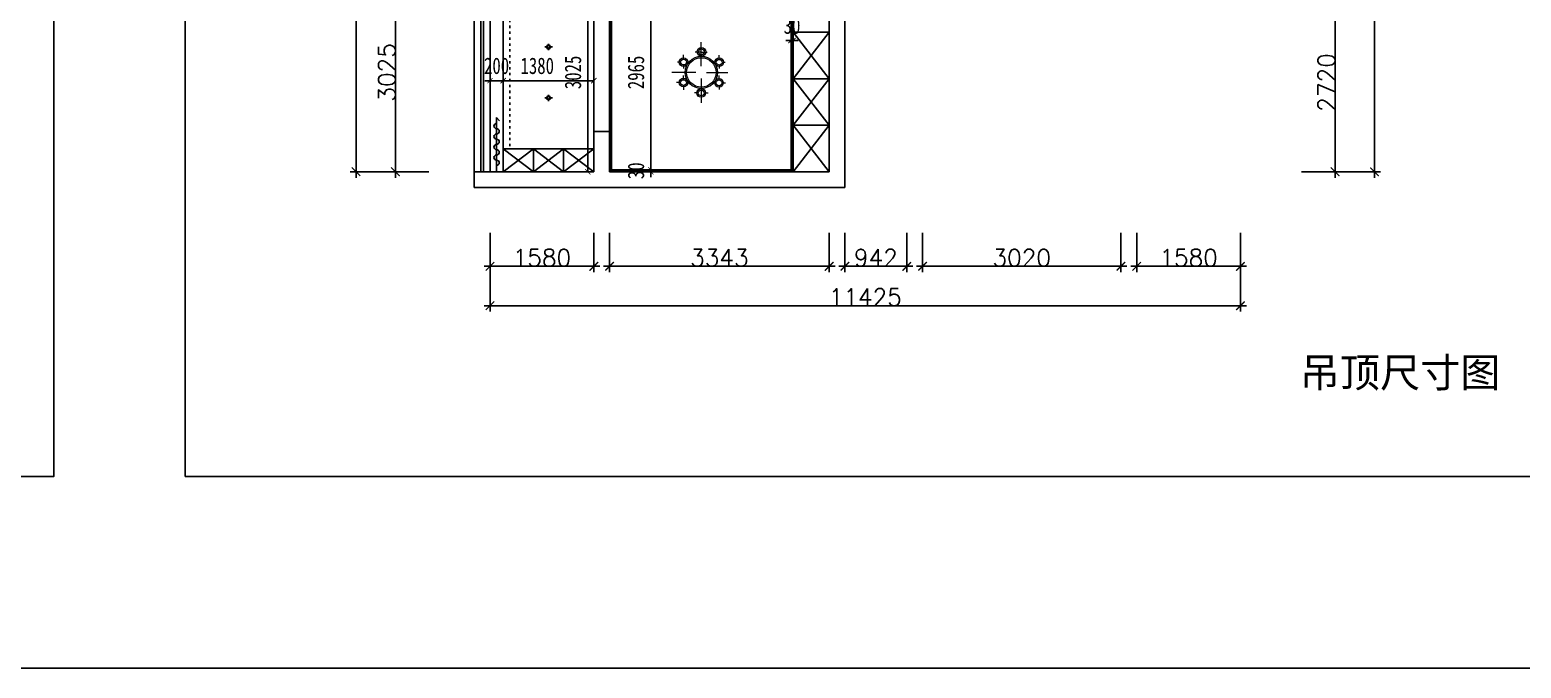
# Model space of a CAD drawing. Header units: millimetres. Extents: x -2231407 to 1513712, y -2704583 to 257.
# Drawn here: x 697244 to 719949, y -1362077 to -1352357 of the extents above; entities that cross this region are included whole.
import ezdxf

# ---------------------------------------------------------------- set-up
doc = ezdxf.new("R2010")
doc.units = ezdxf.units.MM
doc.linetypes.add('ACAD_ISO03W100', pattern=[30, 12, -18])
doc.layers.add('IBS-Refe', color=50, linetype='Continuous')
doc.layers.add('填充总', color=251, linetype='Continuous', lineweight=5)
doc.layers.add('家具外线总', color=9, linetype='Continuous', lineweight=18)
doc.styles.get("Standard").update_dxf_attribs({"font": 'txt', "bigfont": 'gbcbig.shx'})
doc.styles.add('文字', font='')
doc.styles.add('说明文字', font='', dxfattribs={"width": 0.75})
doc.styles.get('文字').set_extended_font_data('SimSun')
doc.styles.get('说明文字').set_extended_font_data('SimSun')
doc.dimstyles.new('1--100', dxfattribs={"dimscale": 100, "dimtxt": 2.5, "dimasz": 0.8, "dimexe": 1, "dimexo": 0.1, "dimgap": 1, "dimtad": 3, "dimdec": 4, "dimrnd": 5, "dimzin": 0, "dimdsep": 46, "dimtxsty": '说明文字', "dimblk": 'ARCHTICK', "dimcen": 0.13, "dimazin": 0, "dimtfac": 1, "dimtdec": 4, "dimtix": 1, "dimtmove": 2, "dimatfit": 3, "dimldrblk": '0定义箭头', "dimfxl": 5, "dimfxlon": 1, "dimtvp": 1, "dimtolj": 1, "dimtzin": 0, "dimarcsym": 0})
doc.dimstyles.new('ISO-25$0', dxfattribs={"dimscale": 0, "dimtxt": 60, "dimasz": 30, "dimexe": 15, "dimexo": 15, "dimtad": 1, "dimdec": 4, "dimlunit": 6, "dimtxsty": 'Standard', "dimblk": 'ARCHTICK', "dimblk1": 'ARCHTICK', "dimblk2": 'ARCHTICK', "dimsah": 1, "dimcen": 3, "dimdle": 3, "dimse2": 1, "dimsd2": 1, "dimadec": 0, "dimazin": 0, "dimtfac": 1, "dimtdec": 4, "dimtmove": 0, "dimatfit": 3, "dimldrblk": 'DOT', "dimfxl": 1, "dimtolj": 1, "dimtzin": 0, "dimarcsym": 0})

# ---------------------------------------------------------------- blocks, each defined once
blk = doc.blocks.new('_ArchTick')
at = {"color": 0, "linetype": 'ByBlock', "const_width": 0.15}
blk.add_lwpolyline([(-0.5, -0.5), (0.5, 0.5)], dxfattribs=at)
blk = doc.blocks.new('*D389')
at = {"color": 250, "lineweight": -2}
for p, q in [((704250, -1355448), (704250, -1356048)), ((705830, -1355448), (705830, -1356048)), ((704160, -1355958), (705920, -1355958))]:
    blk.add_line(p, q, dxfattribs=at)
at = {"layer": 'Defpoints', "color": 0}
for p in [(704250, -1355358), (705830, -1355358), (705830, -1355958)]:
    blk.add_point(p, dxfattribs=at)
at = {"color": 250, "lineweight": -2, "xscale": 130, "yscale": 130, "zscale": 130, "rotation": 180}
blk.add_blockref('_ArchTick', (704250, -1355958), dxfattribs=at)
at = {"color": 250, "lineweight": -2, "xscale": 130, "yscale": 130, "zscale": 130}
blk.add_blockref('_ArchTick', (705830, -1355958), dxfattribs=at)
at = {"color": 0, "insert": (705040, -1355827), "char_height": 260, "attachment_point": 5}
blk.add_mtext('1580', dxfattribs=at)
blk = doc.blocks.new('*D390')
at = {"color": 250, "lineweight": -2}
for p, q in [((706070, -1355448), (706070, -1356048)), ((709413, -1355448), (709413, -1356048)), ((705980, -1355958), (709503, -1355958))]:
    blk.add_line(p, q, dxfattribs=at)
at = {"layer": 'Defpoints', "color": 0}
for p in [(706070, -1355358), (709413, -1355358), (709413, -1355958)]:
    blk.add_point(p, dxfattribs=at)
at = {"color": 250, "lineweight": -2, "xscale": 130, "yscale": 130, "zscale": 130, "rotation": 180}
blk.add_blockref('_ArchTick', (706070, -1355958), dxfattribs=at)
at = {"color": 250, "lineweight": -2, "xscale": 130, "yscale": 130, "zscale": 130}
blk.add_blockref('_ArchTick', (709413, -1355958), dxfattribs=at)
at = {"color": 0, "insert": (707742, -1355827), "char_height": 260, "attachment_point": 5}
blk.add_mtext('3343', dxfattribs=at)
blk = doc.blocks.new('*D391')
at = {"color": 250, "lineweight": -2}
for p, q in [((709653, -1355448), (709653, -1356048)), ((710595, -1355448), (710595, -1356048)), ((709563, -1355958), (710685, -1355958))]:
    blk.add_line(p, q, dxfattribs=at)
at = {"layer": 'Defpoints', "color": 0}
for p in [(709653, -1355358), (710595, -1355358), (710595, -1355958)]:
    blk.add_point(p, dxfattribs=at)
at = {"color": 250, "lineweight": -2, "xscale": 130, "yscale": 130, "zscale": 130, "rotation": 180}
blk.add_blockref('_ArchTick', (709653, -1355958), dxfattribs=at)
at = {"color": 250, "lineweight": -2, "xscale": 130, "yscale": 130, "zscale": 130}
blk.add_blockref('_ArchTick', (710595, -1355958), dxfattribs=at)
at = {"color": 0, "insert": (710124, -1355827), "char_height": 260, "attachment_point": 5}
blk.add_mtext('942', dxfattribs=at)
blk = doc.blocks.new('*D392')
at = {"color": 250, "lineweight": -2}
for p, q in [((710835, -1355448), (710835, -1356048)), ((713855, -1355448), (713855, -1356048)), ((710745, -1355958), (713945, -1355958))]:
    blk.add_line(p, q, dxfattribs=at)
at = {"layer": 'Defpoints', "color": 0}
for p in [(710835, -1355358), (713855, -1355358), (713855, -1355958)]:
    blk.add_point(p, dxfattribs=at)
at = {"color": 250, "lineweight": -2, "xscale": 130, "yscale": 130, "zscale": 130, "rotation": 180}
blk.add_blockref('_ArchTick', (710835, -1355958), dxfattribs=at)
at = {"color": 250, "lineweight": -2, "xscale": 130, "yscale": 130, "zscale": 130}
blk.add_blockref('_ArchTick', (713855, -1355958), dxfattribs=at)
at = {"color": 0, "insert": (712345, -1355827), "char_height": 260, "attachment_point": 5}
blk.add_mtext('3020', dxfattribs=at)
blk = doc.blocks.new('*D393')
at = {"color": 250, "lineweight": -2}
for p, q in [((714095, -1355448), (714095, -1356048)), ((715675, -1355448), (715675, -1356048)), ((714005, -1355958), (715765, -1355958))]:
    blk.add_line(p, q, dxfattribs=at)
at = {"layer": 'Defpoints', "color": 0}
for p in [(714095, -1355358), (715675, -1355358), (715675, -1355958)]:
    blk.add_point(p, dxfattribs=at)
at = {"color": 250, "lineweight": -2, "xscale": 130, "yscale": 130, "zscale": 130, "rotation": 180}
blk.add_blockref('_ArchTick', (714095, -1355958), dxfattribs=at)
at = {"color": 250, "lineweight": -2, "xscale": 130, "yscale": 130, "zscale": 130}
blk.add_blockref('_ArchTick', (715675, -1355958), dxfattribs=at)
at = {"color": 0, "insert": (714885, -1355827), "char_height": 260, "attachment_point": 5}
blk.add_mtext('1580', dxfattribs=at)
blk = doc.blocks.new('*D394')
at = {"color": 250, "lineweight": -2}
for p, q in [((704250, -1356048), (704250, -1356648)), ((715675, -1356048), (715675, -1356648)), ((715765, -1356558), (704160, -1356558))]:
    blk.add_line(p, q, dxfattribs=at)
at = {"layer": 'Defpoints', "color": 0}
for p in [(704250, -1355958), (715675, -1355958), (704250, -1356558)]:
    blk.add_point(p, dxfattribs=at)
at = {"color": 250, "lineweight": -2, "xscale": 130, "yscale": 130, "zscale": 130, "rotation": 180}
blk.add_blockref('_ArchTick', (704250, -1356558), dxfattribs=at)
at = {"color": 250, "lineweight": -2, "xscale": 130, "yscale": 130, "zscale": 130}
blk.add_blockref('_ArchTick', (715675, -1356558), dxfattribs=at)
at = {"color": 0, "insert": (709963, -1356427), "char_height": 260, "attachment_point": 5}
blk.add_mtext('11425', dxfattribs=at)
blk = doc.blocks.new('*D398')
at = {"color": 250, "lineweight": -2}
for p, q in [((703320, -1351493), (702720, -1351493)), ((702810, -1351403), (702810, -1354608)), ((703320, -1354518), (702720, -1354518))]:
    blk.add_line(p, q, dxfattribs=at)
at = {"layer": 'Defpoints', "color": 0}
for p in [(703410, -1351493), (702810, -1354518), (703410, -1354518)]:
    blk.add_point(p, dxfattribs=at)
at = {"color": 250, "lineweight": -2, "xscale": 130, "yscale": 130, "zscale": 130}
for p, rotation in [((702810, -1351493), 90), ((702810, -1354518), 270)]:
    blk.add_blockref('_ArchTick', p, dxfattribs=dict(at, rotation=rotation))
at = {"color": 0, "insert": (702680, -1353005), "char_height": 260, "attachment_point": 5, "rotation": 90}
blk.add_mtext('3025', dxfattribs=at)
blk = doc.blocks.new('*D399')
at = {"color": 250, "lineweight": -2}
for p, q in [((702210, -1354608), (702210, -1342286)), ((702720, -1342376), (702120, -1342376)), ((702720, -1354518), (702120, -1354518))]:
    blk.add_line(p, q, dxfattribs=at)
at = {"layer": 'Defpoints', "color": 0}
for p in [(702210, -1342376), (702810, -1342376), (702810, -1354518)]:
    blk.add_point(p, dxfattribs=at)
at = {"color": 250, "lineweight": -2, "xscale": 130, "yscale": 130, "zscale": 130}
for p, rotation in [((702210, -1342376), 90), ((702210, -1354518), 270)]:
    blk.add_blockref('_ArchTick', p, dxfattribs=dict(at, rotation=rotation))
at = {"color": 0, "insert": (702080, -1348447), "char_height": 260, "attachment_point": 5, "rotation": 90}
blk.add_mtext('12142', dxfattribs=at)
blk = doc.blocks.new('*D406')
at = {"color": 250, "lineweight": -2}
for p, q in [((716605, -1351798), (717205, -1351798)), ((717115, -1354608), (717115, -1351708)), ((716605, -1354518), (717205, -1354518))]:
    blk.add_line(p, q, dxfattribs=at)
at = {"layer": 'Defpoints', "color": 0}
for p in [(716515, -1351798), (717115, -1351798), (716515, -1354518)]:
    blk.add_point(p, dxfattribs=at)
at = {"color": 250, "lineweight": -2, "xscale": 130, "yscale": 130, "zscale": 130}
for p, rotation in [((717115, -1351798), 90), ((717115, -1354518), 270)]:
    blk.add_blockref('_ArchTick', p, dxfattribs=dict(at, rotation=rotation))
at = {"color": 0, "insert": (716985, -1353158), "char_height": 260, "attachment_point": 5, "rotation": 90}
blk.add_mtext('2720', dxfattribs=at)
blk = doc.blocks.new('*D410')
at = {"color": 250, "lineweight": -2}
for p, q in [((717715, -1342286), (717715, -1354608)), ((717205, -1342376), (717805, -1342376)), ((717205, -1354518), (717805, -1354518))]:
    blk.add_line(p, q, dxfattribs=at)
at = {"layer": 'Defpoints', "color": 0}
for p in [(717115, -1342376), (717115, -1354518), (717715, -1354518)]:
    blk.add_point(p, dxfattribs=at)
at = {"color": 250, "lineweight": -2, "xscale": 130, "yscale": 130, "zscale": 130}
for p, rotation in [((717715, -1342376), 90), ((717715, -1354518), 270)]:
    blk.add_blockref('_ArchTick', p, dxfattribs=dict(at, rotation=rotation))
at = {"color": 0, "insert": (717585, -1348447), "char_height": 260, "attachment_point": 5, "rotation": 90}
blk.add_mtext('12142', dxfattribs=at)
blk = doc.blocks.new('吸顶灯')
at = {"color": 54}
for p, q in [((-2231433, 4041040), (-2231557, 4041040)), ((-2231407, 4041173), (-2231407, 4041066)), ((-2231407, 4041013), (-2231407, 4040914)), ((-2231245, 4041040), (-2231380, 4041040))]:
    blk.add_line(p, q, dxfattribs=at)
for radius in [82.1, 57.5]:
    blk.add_circle((-2231407, 4041040), radius, dxfattribs=at)
blk = doc.blocks.new('A$C147C2E2F')
at = {"layer": '填充总'}
for p, q in [((460, 570), (460, 944)), ((185, 680), (185, 747)), ((460, 791), (366, 791)), ((460, 791), (553, 791)), ((737, 677), (737, 743)), ((373, 474), (0, 474)), ((139, 635), (90, 635)), ((185, 590), (185, 536)), ((230, 635), (284, 635)), ((543, 474), (874, 474)), ((691, 632), (638, 632)), ((737, 587), (737, 536)), ((782, 632), (832, 632)), ((138, 316), (73, 316)), ((183, 361), (183, 427)), ((183, 271), (183, 203)), ((228, 316), (284, 316)), ((460, 380), (460, 0)), ((690, 313), (641, 313)), ((735, 358), (735, 424)), ((735, 268), (735, 210)), ((780, 313), (835, 313)), ((413, 155), (352, 155)), ((503, 155), (567, 155))]:
    blk.add_line(p, q, dxfattribs=at)
for centre, radius in [((460, 474), 229), ((461, 793), 45.3), ((185, 635), 45.3), ((737, 632), 45.3), ((183, 316), 45.3), ((735, 313), 45.3), ((458, 155), 45.3)]:
    blk.add_circle(centre, radius, dxfattribs=at)
at = {"layer": '家具外线总'}
for centre, radius in [((185, 635), 66.9), ((460, 474), 251), ((461, 793), 66.9), ((737, 632), 66.9), ((183, 316), 66.9), ((735, 313), 66.9), ((458, 155), 66.9)]:
    blk.add_circle(centre, radius, dxfattribs=at)
blk = doc.blocks.new('*D411')
at = {"color": 1, "lineweight": -2, "ltscale": 3}
for p, q in [((704250, -1353131), (704170, -1353131)), ((704250, -1353131), (704250, -1353031)), ((704250, -1353131), (704450, -1353131)), ((704450, -1353131), (704450, -1353031)), ((704450, -1353131), (704530, -1353131))]:
    blk.add_line(p, q, dxfattribs=at)
at = {"layer": 'Defpoints', "color": 0, "ltscale": 3}
for p in [(704250, -1353131), (704450, -1353131), (704450, -1353131)]:
    blk.add_point(p, dxfattribs=at)
at = {"color": 1, "lineweight": -2, "ltscale": 3, "xscale": 80, "yscale": 80, "zscale": 80}
blk.add_blockref('_ArchTick', (704250, -1353131), dxfattribs=at)
at = {"color": 1, "lineweight": -2, "ltscale": 3, "xscale": 80, "yscale": 80, "zscale": 80, "rotation": 180}
blk.add_blockref('_ArchTick', (704450, -1353131), dxfattribs=at)
at = {"color": 2, "ltscale": 3, "insert": (704350, -1352906), "char_height": 250, "attachment_point": 5, "style": '说明文字'}
blk.add_mtext('\\A1;200', dxfattribs=at)
blk = doc.blocks.new('0定义箭头')
at = {"layer": 'IBS-Refe', "color": 3}
for p, q in [((-0.37, 0), (-2.13, 0)), ((-1.44, 1.15), (-1.09, 1.44)), ((-1.44, 1.15), (-0.37, 0)), ((-1.44, -1.15), (-0.37, 0)), ((-1.09, 1.44), (0, 0)), ((-1.09, -1.44), (0, 0)), ((-1.44, -1.15), (-1.09, -1.44))]:
    blk.add_line(p, q, dxfattribs=at)
for points in [[(-1.44, 1.15), (-1.09, 1.44), (-0.37, 0), (0, 0)], [(-1.44, -1.15), (-1.09, -1.44), (-0.37, 0), (0, 0)]]:
    blk.add_solid(points, dxfattribs=at)
blk = doc.blocks.new('*D412')
at = {"color": 1, "lineweight": -2, "ltscale": 3}
for p, q in [((704450, -1353131), (704450, -1353031)), ((704450, -1353131), (705830, -1353131)), ((705830, -1353131), (705830, -1353031))]:
    blk.add_line(p, q, dxfattribs=at)
at = {"layer": 'Defpoints', "color": 0, "ltscale": 3}
for p in [(704450, -1353131), (705830, -1353131), (705830, -1353131)]:
    blk.add_point(p, dxfattribs=at)
at = {"color": 1, "lineweight": -2, "ltscale": 3, "xscale": 80, "yscale": 80, "zscale": 80, "rotation": 180}
blk.add_blockref('_ArchTick', (704450, -1353131), dxfattribs=at)
at = {"color": 1, "lineweight": -2, "ltscale": 3, "xscale": 80, "yscale": 80, "zscale": 80}
blk.add_blockref('_ArchTick', (705830, -1353131), dxfattribs=at)
at = {"color": 2, "ltscale": 3, "insert": (704969, -1352906), "char_height": 250, "attachment_point": 5, "style": '说明文字'}
blk.add_mtext('\\A1;1380', dxfattribs=at)
blk = doc.blocks.new('*D413')
at = {"color": 1, "lineweight": -2, "ltscale": 3}
for p, q in [((705820, -1351493), (705639, -1351493)), ((705739, -1351493), (705739, -1354518)), ((705820, -1354518), (705639, -1354518))]:
    blk.add_line(p, q, dxfattribs=at)
at = {"layer": 'Defpoints', "color": 0, "ltscale": 3}
for p in [(705830, -1351493), (705739, -1354518), (705830, -1354518)]:
    blk.add_point(p, dxfattribs=at)
at = {"color": 1, "lineweight": -2, "ltscale": 3, "xscale": 80, "yscale": 80, "zscale": 80}
for p, rotation in [((705739, -1351493), 90), ((705739, -1354518), 270)]:
    blk.add_blockref('_ArchTick', p, dxfattribs=dict(at, rotation=rotation))
at = {"color": 2, "ltscale": 3, "insert": (705514, -1353005), "char_height": 250, "attachment_point": 5, "rotation": 90, "style": '说明文字'}
blk.add_mtext('\\A1;3025', dxfattribs=at)
blk = doc.blocks.new('*D416')
at = {"color": 1, "lineweight": -2, "ltscale": 3}
for p, q in [((708833, -1352519), (708753, -1352519)), ((708833, -1352519), (708833, -1352419)), ((708833, -1352519), (708863, -1352519)), ((708863, -1352519), (708863, -1352419)), ((708863, -1352519), (708943, -1352519))]:
    blk.add_line(p, q, dxfattribs=at)
at = {"layer": 'Defpoints', "color": 0, "ltscale": 3}
for p in [(708833, -1352519), (708863, -1352519), (708863, -1352519)]:
    blk.add_point(p, dxfattribs=at)
at = {"color": 1, "lineweight": -2, "ltscale": 3, "xscale": 80, "yscale": 80, "zscale": 80}
blk.add_blockref('_ArchTick', (708833, -1352519), dxfattribs=at)
at = {"color": 1, "lineweight": -2, "ltscale": 3, "xscale": 80, "yscale": 80, "zscale": 80, "rotation": 180}
blk.add_blockref('_ArchTick', (708863, -1352519), dxfattribs=at)
at = {"color": 2, "ltscale": 3, "insert": (708848, -1352294), "char_height": 250, "attachment_point": 5, "style": '说明文字'}
blk.add_mtext('\\A1;30', dxfattribs=at)
blk = doc.blocks.new('*D419')
at = {"color": 1, "lineweight": -2, "ltscale": 3}
for p, q in [((706702, -1351523), (706598, -1351523)), ((706698, -1351523), (706698, -1354488)), ((706698, -1354488), (706598, -1354488))]:
    blk.add_line(p, q, dxfattribs=at)
at = {"layer": 'Defpoints', "color": 0, "ltscale": 3}
for p in [(706712, -1351523), (706698, -1354488), (706698, -1354488)]:
    blk.add_point(p, dxfattribs=at)
at = {"color": 1, "lineweight": -2, "ltscale": 3, "xscale": 80, "yscale": 80, "zscale": 80}
for p, rotation in [((706698, -1351523), 90), ((706698, -1354488), 270)]:
    blk.add_blockref('_ArchTick', p, dxfattribs=dict(at, rotation=rotation))
at = {"color": 2, "ltscale": 3, "insert": (706473, -1353005), "char_height": 250, "attachment_point": 5, "rotation": 90, "style": '说明文字'}
blk.add_mtext('\\A1;2965', dxfattribs=at)
blk = doc.blocks.new('*D420')
at = {"color": 1, "lineweight": -2, "ltscale": 3}
for p, q in [((706698, -1354488), (706598, -1354488)), ((706698, -1354518), (706598, -1354518)), ((706698, -1354488), (706698, -1354408)), ((706698, -1354488), (706698, -1354518)), ((706698, -1354518), (706698, -1354598))]:
    blk.add_line(p, q, dxfattribs=at)
at = {"layer": 'Defpoints', "color": 0, "ltscale": 3}
for p in [(706698, -1354488), (706698, -1354518), (706698, -1354518)]:
    blk.add_point(p, dxfattribs=at)
at = {"color": 1, "lineweight": -2, "ltscale": 3, "xscale": 80, "yscale": 80, "zscale": 80}
for p, rotation in [((706698, -1354488), 270), ((706698, -1354518), 90)]:
    blk.add_blockref('_ArchTick', p, dxfattribs=dict(at, rotation=rotation))
at = {"color": 2, "ltscale": 3, "insert": (706473, -1354503), "char_height": 250, "attachment_point": 5, "rotation": 90, "style": '说明文字'}
blk.add_mtext('\\A1;30', dxfattribs=at)

msp = doc.modelspace()

# ---------------------------------------------------------------- linework, layer by layer
at = {"ltscale": 3}
for p, q in [((709652.84183, -1354757.94222), (709652.84183, -1351252.94222)), ((709412.84183, -1354517.94222), (709412.84183, -1351492.94222)), ((705830.32054, -1353902.94222), (706070.32054, -1353902.94222)), ((705830.32054, -1353902.94222), (705830.32054, -1354517.94222)), ((706070.32054, -1353902.94222), (706070.32054, -1354517.94222)), ((704010.32054, -1354517.94222), (705830.32054, -1354517.94222)), ((704010.32054, -1354757.94222), (704010.32054, -1354517.94222)), ((706070.32054, -1354517.94222), (709412.84183, -1354517.94222)), ((704010.32054, -1354757.94222), (709652.84183, -1354757.94222))]:
    msp.add_line(p, q, dxfattribs=at)
at = {"color": 8}
for p, q in [((704010.32054, -1354517.94222), (704010.32054, -1351492.94222)), ((704250.32054, -1354517.94222), (704250.32054, -1351492.94222)), ((705830.32054, -1352092.94222), (705830.32054, -1353902.94222)), ((708862.84183, -1353101.27555), (709412.84183, -1353101.27555)), ((704350.32054, -1353690.77001), (704350.32054, -1354517.94222)), ((704350.32054, -1353690.77001), (704393.48363, -1353743.79346)), ((708862.84183, -1353809.60888), (709412.84183, -1353809.60888)), ((704910.32054, -1354167.94222), (704910.32054, -1354517.94222)), ((705370.32054, -1354167.94222), (705370.32054, -1354517.94222))]:
    msp.add_line(p, q, dxfattribs=at)
at = {"color": 4}
for p, q in [((704110.32054, -1354517.94222), (704110.32054, -1351492.94222)), ((704150.32054, -1354517.94222), (704150.32054, -1351492.94222)), ((708862.84183, -1352392.94222), (708862.84183, -1351492.94222)), ((704450.32054, -1351842.94222), (704450.32054, -1354167.94222)), ((708862.84183, -1354517.94222), (708862.84183, -1352392.94222)), ((708862.84183, -1352392.94222), (709412.84183, -1352392.94222)), ((704450.32054, -1354167.94222), (705830.32054, -1354167.94222)), ((704450.32054, -1354517.94222), (704450.32054, -1354167.94222))]:
    msp.add_line(p, q, dxfattribs=at)
at = {"color": 6, "linetype": 'ACAD_ISO03W100', "ltscale": 3}
msp.add_line((704550.32054, -1351842.94222), (704550.32054, -1354167.94222), dxfattribs=at)
at = {"color": 7, "ltscale": 3}
for points in [[(492680.32561, -1335959.26675), (818565.58796, -1335959.26675), (818565.58796, -1362077.18379), (492680.32561, -1362077.18379)], [(676905.32054, -1337735.94222), (697610.32054, -1337735.94222), (697610.32054, -1359157.94222), (676905.32054, -1359157.94222)], [(699610.32054, -1337735.94222), (720315.32054, -1337735.94222), (720315.32054, -1359157.94222), (699610.32054, -1359157.94222)]]:
    msp.add_lwpolyline(points, close=True, dxfattribs=at)
at = {"color": 4}
for points in [[(706070.32054, -1351492.94222), (708862.84183, -1351492.94222), (708862.84183, -1354517.94222), (706070.32054, -1354517.94222)], [(706100.32054, -1351522.94222), (708832.84183, -1351522.94222), (708832.84183, -1354487.94222), (706100.32054, -1354487.94222)]]:
    msp.add_lwpolyline(points, close=True, dxfattribs=at)
at = {"color": 8}
msp.add_lwpolyline([(706085.32054, -1351507.94222), (708847.84183, -1351507.94222), (708847.84183, -1354502.94222), (706085.32054, -1354502.94222)], close=True, dxfattribs=at)
for points in [[(708862.84183, -1352392.94222), (709412.84183, -1353101.27555), (708862.84183, -1353809.60888), (709412.84183, -1354517.94222)], [(709412.84183, -1352392.94222), (708862.84183, -1353101.27555), (709412.84183, -1353809.60888), (708862.84183, -1354517.94222)], [(704450.32054, -1354167.94222), (704910.32054, -1354517.94222), (705370.32054, -1354167.94222), (705830.32054, -1354517.94222)], [(704450.32054, -1354517.94222), (704910.32054, -1354167.94222), (705370.32054, -1354517.94222), (705830.32054, -1354167.94222)]]:
    msp.add_lwpolyline(points, dxfattribs=at)
for centre, start, end in [((704350.32054, -1353821.48807), 90, 270), ((704350.32054, -1353901.48807), 270, 90), ((704350.32054, -1353981.48807), 90, 270), ((704350.32054, -1354141.48807), 90, 270), ((704350.32054, -1354061.48807), 270, 90), ((704350.32054, -1354301.48807), 90, 270), ((704350.32054, -1354221.48807), 270, 90), ((704350.32054, -1354381.48807), 270, 90)]:
    msp.add_arc(centre, 40, start, end, dxfattribs=at)

# ---------------------------------------------------------------- block references
at = {"xscale": -0.375, "yscale": 0.375, "zscale": 0.375, "rotation": 180}
for p in [(1541917.87074, 162771.9153), (1541917.87074, 161996.9153)]:
    msp.add_blockref('吸顶灯', p, dxfattribs=at)
at = {"layer": '家具外线总', "xscale": 0.9800000000162981, "yscale": 0.9800000000162981, "zscale": 0.9799999999999999}
msp.add_blockref('A$C147C2E2F', (707016.01986, -1353469.9759), dxfattribs=at)

# ---------------------------------------------------------------- texts
at = {"insert": (716578.44412, -1357351.3862), "char_height": 447.8976, "attachment_point": 1, "style": '文字'}
msp.add_mtext_dynamic_manual_height_columns('吊顶尺寸图', width=3430.1309059, gutter_width=1000, heights=[0], dxfattribs=at)

# ---------------------------------------------------------------- dimensions: what is measured, and where the dimension line sits
for base, p1, p2, picture, middle in [((702210.32054, -1342375.94222), (702810.32054, -1354517.94222), (702810.32054, -1342375.94222), '*D399', (702079.69554, -1348446.94222)), ((717715.32054, -1354517.94222), (717115.32054, -1342375.94222), (717115.32054, -1354517.94222), '*D410', (717584.69554, -1348446.94222)), ((702810.32054, -1354517.94222), (703410.32054, -1351492.94222), (703410.32054, -1354517.94222), '*D398', (702679.69554, -1353005.44222)), ((717115.32054, -1351797.94222), (716515.32054, -1354517.94222), (716515.32054, -1351797.94222), '*D406', (716984.69554, -1353157.94222))]:
    dim = msp.add_linear_dim(base=base, p1=p1, p2=p2, angle=90, dimstyle='ISO-25$0', override={"dimscale": 1, "dimtxt": 260, "dimasz": 130, "dimexe": 90, "dimexo": 90, "dimdec": 0, "dimlunit": 2, "dimsah": 0, "dimcen": 2.5, "dimdle": 90, "dimse2": 0, "dimsd2": 0, "dimtdec": 0, "dimldrblk": 'ArchTick', "dimtolj": 0, "dimtzin": 8})
    dim.commit()
    dim.dimension.update_dxf_attribs({"geometry": picture, "text_midpoint": middle})
at = {"color": 1, "ltscale": 3}
for base, p1, p2, picture, middle in [((705739.04329, -1354517.94222), (705830.32054, -1351492.94222), (705830.32054, -1354517.94222), '*D413', (705514.04329, -1353005.44222)), ((706697.51884, -1354487.94222), (706711.63823, -1351522.94222), (706697.51884, -1354487.94222), '*D419', (706472.51884, -1353005.44222)), ((706697.51884, -1354517.94222), (706697.51884, -1354487.94222), (706697.51884, -1354517.94222), '*D420', (706472.51884, -1354502.94222))]:
    dim = msp.add_linear_dim(base=base, p1=p1, p2=p2, angle=90, dimstyle='1--100', override={"dimarcsym": 1}, dxfattribs=at)
    dim.commit()
    dim.dimension.update_dxf_attribs({"geometry": picture, "text_midpoint": middle})
for base, p1, p2, picture, middle in [((708862.84183, -1352519.48899), (708832.84183, -1352519.48899), (708862.84183, -1352519.48899), '*D416', (708847.84183, -1352294.48899)), ((704450.32054, -1353130.60333), (704250.32054, -1353130.60333), (704450.32054, -1353130.60333), '*D411', (704350.32054, -1352905.60333))]:
    dim = msp.add_linear_dim(base=base, p1=p1, p2=p2, dimstyle='1--100', override={"dimarcsym": 1}, dxfattribs=at)
    dim.commit()
    dim.dimension.update_dxf_attribs({"geometry": picture, "text_midpoint": middle})
dim = msp.add_linear_dim(base=(705830.32054, -1353130.60333), p1=(704450.32054, -1353130.60333), p2=(705830.32054, -1353130.60333), dimstyle='1--100', override={"dimarcsym": 1}, dxfattribs=at)
dim.commit()
dim.dimension.update_dxf_attribs({"geometry": '*D412', "text_midpoint": (704969.0164, -1352905.60333), "dimtype": 160})
for base, p1, p2, picture, middle in [((705830.32054, -1355957.94222), (704250.32054, -1355357.94222), (705830.32054, -1355357.94222), '*D389', (705040.32054, -1355827.31722)), ((709412.84183, -1355957.94222), (706070.32054, -1355357.94222), (709412.84183, -1355357.94222), '*D390', (707741.58118, -1355827.31722)), ((710595.32054, -1355957.94222), (709652.84183, -1355357.94222), (710595.32054, -1355357.94222), '*D391', (710124.08118, -1355827.31722)), ((713855.32054, -1355957.94222), (710835.32054, -1355357.94222), (713855.32054, -1355357.94222), '*D392', (712345.32054, -1355827.31722)), ((715675.32054, -1355957.94222), (714095.32054, -1355357.94222), (715675.32054, -1355357.94222), '*D393', (714885.32054, -1355827.31722)), ((704250.32054, -1356557.94222), (715675.32054, -1355957.94222), (704250.32054, -1355957.94222), '*D394', (709962.82054, -1356427.31722))]:
    dim = msp.add_linear_dim(base=base, p1=p1, p2=p2, dimstyle='ISO-25$0', override={"dimscale": 1, "dimtxt": 260, "dimasz": 130, "dimexe": 90, "dimexo": 90, "dimdec": 0, "dimlunit": 2, "dimsah": 0, "dimcen": 2.5, "dimdle": 90, "dimse2": 0, "dimsd2": 0, "dimtdec": 0, "dimldrblk": 'ArchTick', "dimtolj": 0, "dimtzin": 8})
    dim.commit()
    dim.dimension.update_dxf_attribs({"geometry": picture, "text_midpoint": middle})

doc.saveas('drawing.dxf')
